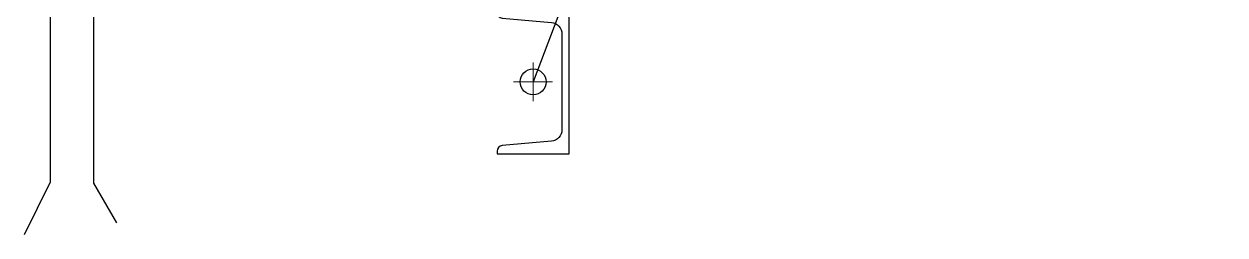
# Model space of a CAD drawing. Header units: millimetres. Extents: x 2370 to 266135, y -585395 to 33485.
# Drawn here: x 65107 to 65939, y 4890 to 5037 of the extents above; entities that cross this region are included whole.
import ezdxf
from ezdxf.lldxf.tags import DXFTag

# ---------------------------------------------------------------- set-up
doc = ezdxf.new("R2010")
doc.units = ezdxf.units.MM
for name, color, linetype in [('1', 1, 'CENTER2'), ('FIN', 9, 'Continuous'), ('MAIN', 7, 'Continuous')]:
    doc.layers.add(name, color=color, linetype=linetype)
tags = doc.linetypes.add('CENTER2', pattern=[1.125, 0.75, -0.125, 0.125, -0.125]).pattern_tags.tags
tags[10:11] = [DXFTag(74, 4), DXFTag(75, 0), DXFTag(340, '0'), DXFTag(46, 1.0), DXFTag(50, 0.0), DXFTag(44, 0.0), DXFTag(45, 0.0)]
tags[8:9] = [DXFTag(74, 4), DXFTag(75, 0), DXFTag(340, '0'), DXFTag(46, 1.0), DXFTag(50, 0.0), DXFTag(44, 0.0), DXFTag(45, 0.0)]
tags[6:7] = [DXFTag(74, 4), DXFTag(75, 0), DXFTag(340, '0'), DXFTag(46, 1.0), DXFTag(50, 0.0), DXFTag(44, 0.0), DXFTag(45, 0.0)]
tags[4:5] = [DXFTag(74, 4), DXFTag(75, 0), DXFTag(340, '0'), DXFTag(46, 1.0), DXFTag(50, 0.0), DXFTag(44, 0.0), DXFTag(45, 0.0)]
tags = doc.linetypes.add('HIDDEN2', pattern=[0.1875, 0.125, -0.0625]).pattern_tags.tags
tags[6:7] = [DXFTag(74, 4), DXFTag(75, 0), DXFTag(340, '0'), DXFTag(46, 1.0), DXFTag(50, 0.0), DXFTag(44, 0.0), DXFTag(45, 0.0)]
tags[4:5] = [DXFTag(74, 4), DXFTag(75, 0), DXFTag(340, '0'), DXFTag(46, 1.0), DXFTag(50, 0.0), DXFTag(44, 0.0), DXFTag(45, 0.0)]

# ---------------------------------------------------------------- blocks, each defined once
blk = doc.blocks.new('A$CB6419878')
at = {"layer": 'FIN', "color": 6}
for p, q in [((1184.82, 285.84, 0), (1184.82, 36.53, 0)), ((1184.82, 36.53, 0), (1166.74, 0, 0))]:
    blk.add_line(p, q, dxfattribs=at)
blk = doc.blocks.new('A$C58AE2A59')
at = {"ltscale": 0.5}
blk.add_line((1335.01, 4350.17, 0), (304.74, 1619.77, 0), dxfattribs=at)
at = {"color": 7, "ltscale": 0.5}
blk.add_line((0, 1799.27, 0), (0, 1549.56, 0), dxfattribs=at)
at = {"linetype": 'Continuous'}
blk.add_line((0, 1549.56, 0), (16.01, 1522.14, 0), dxfattribs=at)
at = {"color": 4, "linetype": 'HIDDEN2', "elevation": 0}
blk.add_lwpolyline([(279.74, 1571.63), (279.74, 1569.77), (329.74, 1569.77), (329.74, 1669.77), (279.74, 1669.77), (279.74, 1667.9, 0.388869), (283.4, 1663.92), (317.44, 1660.94, -0.388869), (324.74, 1652.97), (324.74, 1586.57, -0.388869), (317.44, 1578.6), (283.4, 1575.62, 0.388869), (279.74, 1571.63)], format="xyb", dxfattribs=at)
at = {"layer": '1', "lineweight": 13}
for p, q in [((304.74, 1606.27, 0), (304.74, 1633.27, 0)), ((318.24, 1619.77, 0), (291.24, 1619.77, 0))]:
    blk.add_line(p, q, dxfattribs=at)
at = {"layer": 'MAIN'}
blk.add_circle((304.74, 1619.77, 0), 9, dxfattribs=at)

msp = doc.modelspace()

# ---------------------------------------------------------------- block references
at = {"ltscale": 600}
for name, p in [('A$C58AE2A59', (65155.07, 3376.74)), ('A$CB6419878', (63940.25, 4890.35))]:
    msp.add_blockref(name, p, dxfattribs=at)

doc.saveas('drawing.dxf')
